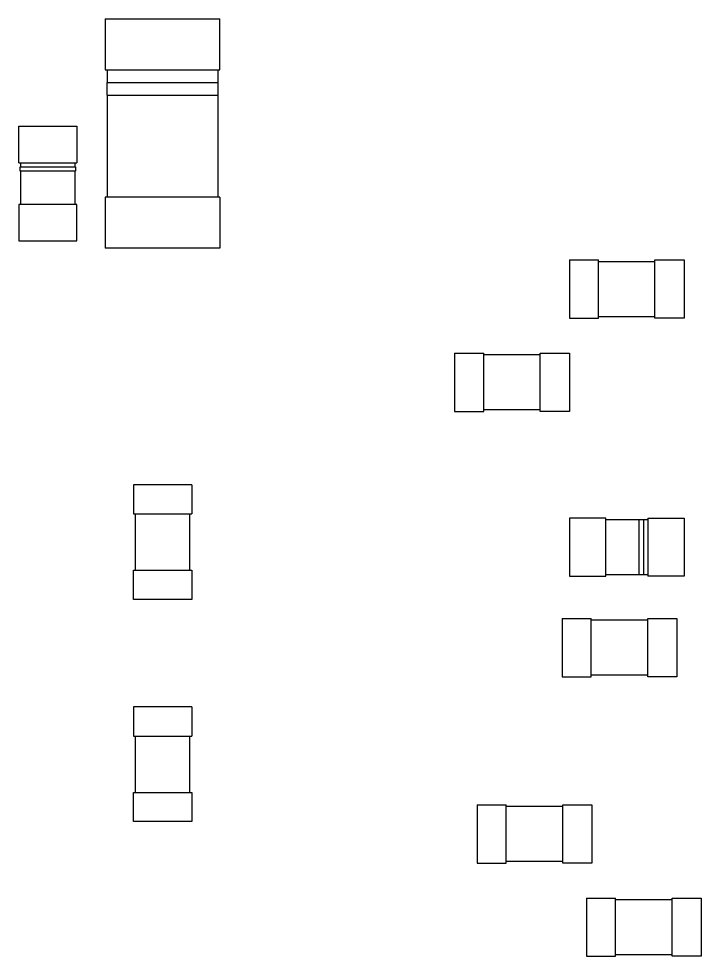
# Model space of a CAD drawing. Header units: millimetres. Extents: x -3 to 395, y 18 to 269.
# Drawn here: x 92.77 to 102.28, y 198.62 to 211.69 of the extents above; entities that cross this region are included whole.
import ezdxf

# ---------------------------------------------------------------- set-up
doc = ezdxf.new("R2010")
doc.units = ezdxf.units.MM

msp = doc.modelspace()

# ---------------------------------------------------------------- linework, layer by layer
at = {"color": 7, "linetype": 'Continuous', "lineweight": 25}
for p, q in [((93.972, 211.694), (93.972, 210.983)), ((93.972, 211.694), (95.572, 211.694)), ((95.572, 210.983), (95.572, 211.694)), ((93.972, 210.983), (95.572, 210.983)), ((93.997, 210.983), (93.997, 210.805)), ((95.547, 210.805), (95.547, 210.983)), ((93.995, 210.805), (93.995, 210.627)), ((93.995, 210.805), (95.549, 210.805)), ((95.549, 210.627), (95.549, 210.805)), ((93.995, 210.627), (95.549, 210.627)), ((93.997, 210.627), (93.997, 209.205)), ((95.547, 209.205), (95.547, 210.627)), ((92.766, 210.194), (93.578, 210.194)), ((92.766, 209.686), (92.766, 210.194)), ((93.578, 210.194), (93.578, 209.686)), ((92.766, 209.686), (93.578, 209.686)), ((92.791, 209.686), (92.791, 209.628)), ((93.553, 209.628), (93.553, 209.686)), ((92.788, 209.628), (93.556, 209.628)), ((92.788, 209.569), (92.788, 209.628)), ((93.556, 209.569), (92.788, 209.569)), ((92.791, 209.569), (92.791, 209.102)), ((93.553, 209.102), (93.553, 209.569)), ((93.556, 209.628), (93.556, 209.569)), ((93.972, 209.205), (93.972, 208.494)), ((95.572, 209.205), (93.972, 209.205)), ((95.572, 209.205), (95.572, 208.494)), ((93.578, 209.102), (92.766, 209.102)), ((92.766, 209.102), (92.766, 208.594)), ((93.578, 208.594), (93.578, 209.102)), ((92.766, 208.594), (93.578, 208.594)), ((95.572, 208.494), (93.972, 208.494)), ((100.445, 208.329), (100.445, 207.517)), ((100.445, 208.329), (100.851, 208.329)), ((100.851, 207.517), (100.851, 208.329)), ((101.639, 208.303), (100.851, 208.303)), ((101.639, 207.517), (101.639, 208.329)), ((101.639, 208.329), (102.045, 208.329)), ((102.045, 208.329), (102.045, 207.517)), ((100.445, 207.517), (100.851, 207.517)), ((100.851, 207.542), (101.639, 207.542)), ((102.045, 207.517), (101.639, 207.517)), ((98.845, 207.029), (98.845, 206.217)), ((98.845, 207.029), (99.251, 207.029)), ((99.251, 206.217), (99.251, 207.029)), ((100.039, 206.217), (100.039, 207.029)), ((100.039, 207.029), (100.445, 207.029)), ((100.445, 207.029), (100.445, 206.217)), ((100.039, 207.004), (99.251, 207.004)), ((99.251, 206.242), (100.039, 206.242)), ((98.845, 206.217), (99.251, 206.217)), ((100.445, 206.217), (100.039, 206.217)), ((95.178, 205.194), (94.366, 205.194)), ((94.366, 205.194), (94.366, 204.788)), ((95.178, 205.194), (95.178, 204.788)), ((94.366, 204.788), (95.178, 204.788)), ((94.391, 204.788), (94.391, 204)), ((95.153, 204), (95.153, 204.788)), ((100.445, 204.729), (100.445, 203.917)), ((100.953, 204.729), (100.445, 204.729)), ((100.953, 203.917), (100.953, 204.729)), ((101.42, 204.704), (100.953, 204.704)), ((101.42, 204.707), (101.479, 204.707)), ((101.42, 203.939), (101.42, 204.707)), ((101.479, 204.707), (101.479, 203.939)), ((101.537, 204.704), (101.479, 204.704)), ((101.537, 204.729), (101.537, 203.917)), ((101.537, 204.729), (102.045, 204.729)), ((102.045, 204.729), (102.045, 203.917)), ((94.366, 204), (95.178, 204)), ((94.366, 203.594), (94.366, 204)), ((95.178, 204), (95.178, 203.594)), ((100.445, 203.917), (100.953, 203.917)), ((100.953, 203.942), (101.42, 203.942)), ((101.479, 203.939), (101.42, 203.939)), ((101.479, 203.942), (101.537, 203.942)), ((102.045, 203.917), (101.537, 203.917)), ((95.178, 203.594), (94.366, 203.594)), ((100.345, 203.328), (100.345, 202.516)), ((100.345, 203.328), (100.751, 203.328)), ((100.751, 202.516), (100.751, 203.328)), ((101.539, 203.304), (100.751, 203.304)), ((101.539, 202.516), (101.539, 203.328)), ((101.539, 203.328), (101.945, 203.328)), ((101.945, 203.328), (101.945, 202.516)), ((100.345, 202.516), (100.751, 202.516)), ((100.751, 202.542), (101.539, 202.542)), ((101.945, 202.516), (101.539, 202.516)), ((95.178, 202.094), (94.366, 202.094)), ((94.366, 202.094), (94.366, 201.688)), ((95.178, 202.094), (95.178, 201.688)), ((94.366, 201.688), (95.178, 201.688)), ((94.391, 201.688), (94.391, 200.9)), ((95.153, 200.9), (95.153, 201.688)), ((94.366, 200.9), (95.178, 200.9)), ((94.366, 200.494), (94.366, 200.9)), ((95.178, 200.9), (95.178, 200.494)), ((99.159, 200.728), (99.159, 199.917)), ((99.159, 200.728), (99.565, 200.728)), ((99.565, 199.917), (99.565, 200.728)), ((100.353, 200.704), (99.565, 200.704)), ((100.353, 199.917), (100.353, 200.728)), ((100.353, 200.728), (100.759, 200.728)), ((100.759, 200.728), (100.759, 199.917)), ((95.178, 200.494), (94.366, 200.494)), ((99.159, 199.917), (99.565, 199.917)), ((99.565, 199.942), (100.353, 199.942)), ((100.759, 199.917), (100.353, 199.917)), ((100.684, 199.429), (100.684, 198.616)), ((100.684, 199.429), (101.09, 199.429)), ((101.09, 198.616), (101.09, 199.429)), ((101.878, 199.403), (101.09, 199.403)), ((101.878, 198.616), (101.878, 199.429)), ((101.878, 199.429), (102.284, 199.429)), ((102.284, 199.429), (102.284, 198.616)), ((100.684, 198.616), (101.09, 198.616)), ((101.09, 198.642), (101.878, 198.642)), ((102.284, 198.616), (101.878, 198.616))]:
    msp.add_line(p, q, dxfattribs=at)

doc.saveas('drawing.dxf')
